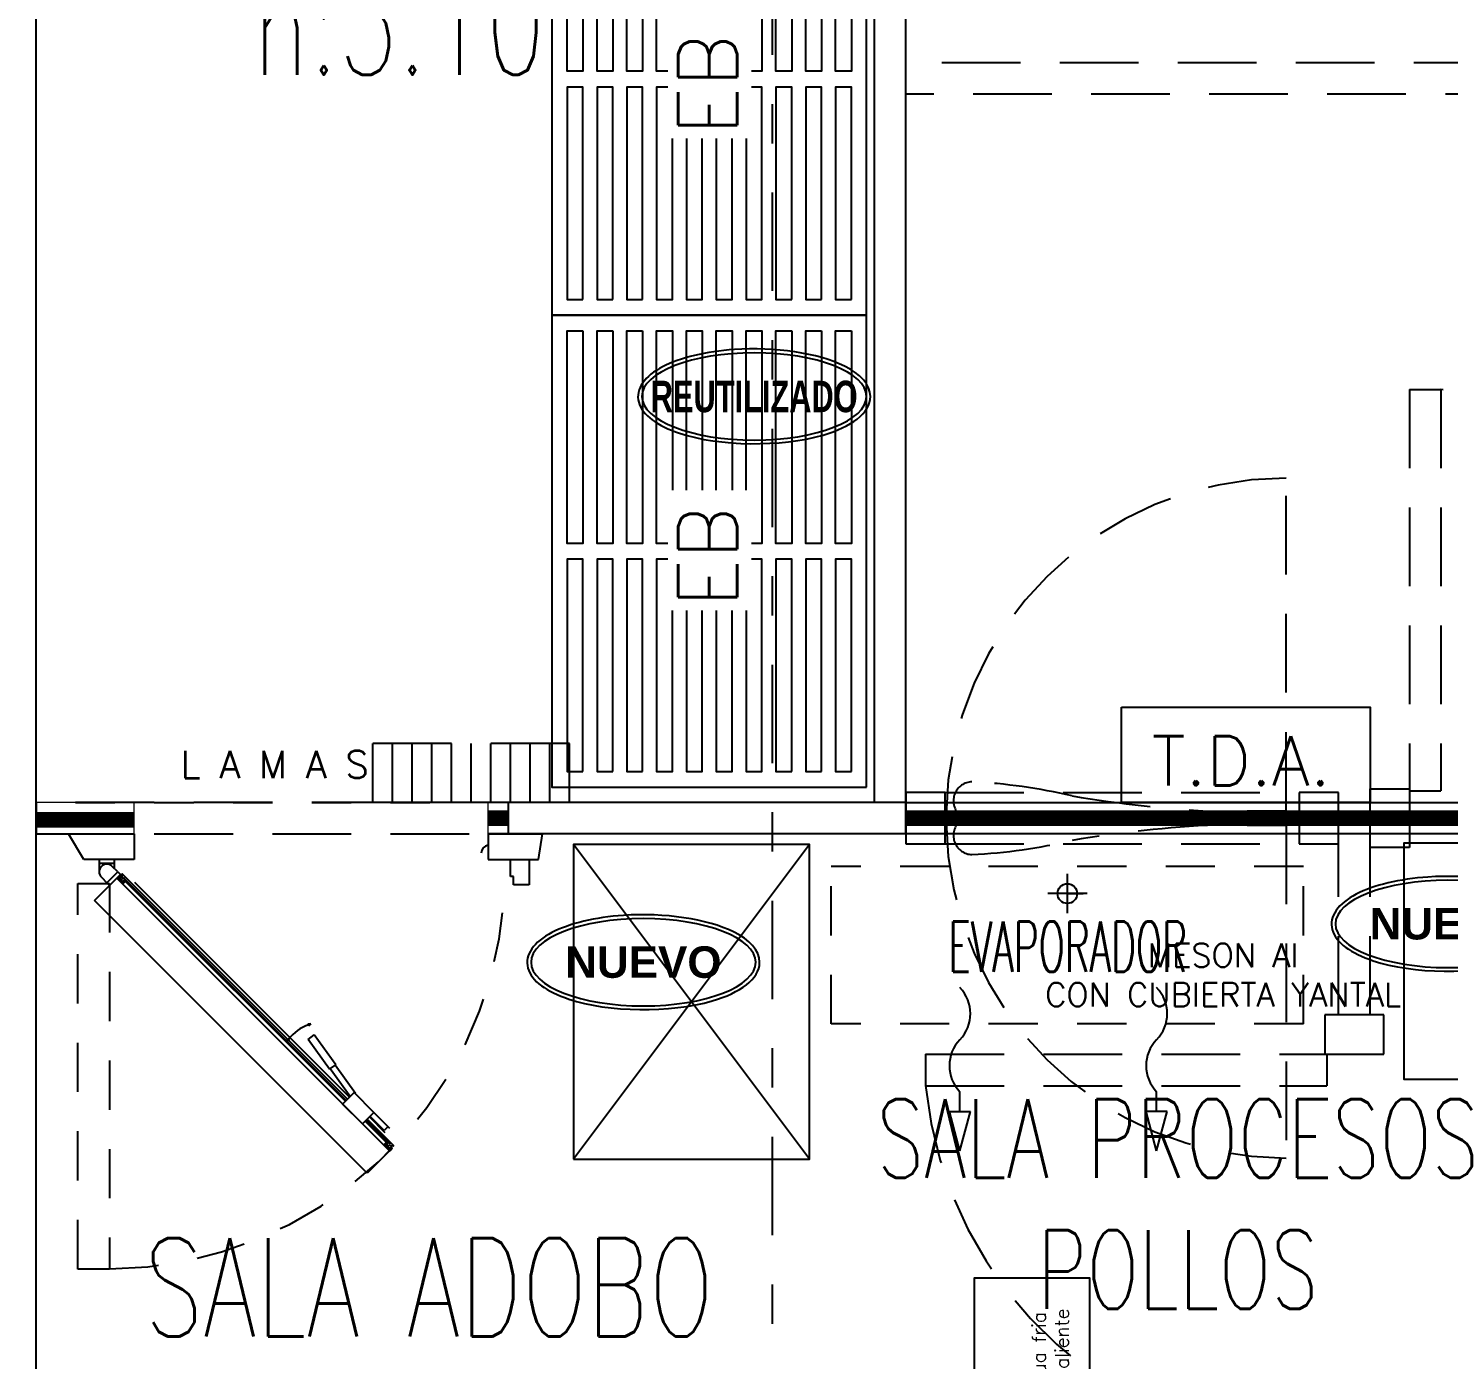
# Model space of a CAD drawing. Header units: millimetres. Extents: x 340 to 1003762, y 22 to 362022.
# Drawn here: x 410.261 to 413.87, y 91.979 to 95.363 of the extents above; entities that cross this region are included whole.
import ezdxf
from ezdxf.enums import TextEntityAlignment as Align
from ezdxf.xclip import XClip

# ---------------------------------------------------------------- set-up
doc = ezdxf.new("R2010")
doc.units = ezdxf.units.MM
doc.header["$XCLIPFRAME"] = 0
for name, pattern in [('LSBB_P_002 - PLANTA 1° NIVEL SALA DE VENTAS$0$000_ALTILLO PROPUESTA$0$HIDDEN', [0.375, 0.25, -0.125]), ('LSBB_P_002 - PLANTA 1° NIVEL SALA DE VENTAS$0$CONTINUOS', [0]), ('LSBB_P_002 - PLANTA 1° NIVEL SALA DE VENTAS$0$DASHDOT2', [0.5, 0.25, -0.125, 0, -0.125]), ('LSBB_P_002 - PLANTA 1° NIVEL SALA DE VENTAS$0$DASHED', [0.75, 0.5, -0.25]), ('LSBB_P_002 - PLANTA 1° NIVEL SALA DE VENTAS$0$HIDDEN', [0.375, 0.25, -0.125]), ('LSBB_P_002 - PLANTA 1° NIVEL SALA DE VENTAS$0$HIDDEN2', [0.1875, 0.125, -0.0625])]:
    doc.linetypes.add(name, pattern=pattern)
doc.layers.add('LSBB_P_002 - PLANTA 1° NIVEL SALA DE VENTAS$0$A-Achurado', color=250, linetype='Continuous', lineweight=5)
for name, color, linetype in [('LSBB_P_002 - PLANTA 1° NIVEL SALA DE VENTAS$0$A-ACTIVOS NUEVOS', 20, 'Continuous'), ('LSBB_P_002 - PLANTA 1° NIVEL SALA DE VENTAS$0$A-ACTIVOS REUTILIZADOS', 7, 'Continuous'), ('LSBB_P_002 - PLANTA 1° NIVEL SALA DE VENTAS$0$A-DEMOLICIONES', 30, 'LSBB_P_002 - PLANTA 1° NIVEL SALA DE VENTAS$0$DASHED'), ('LSBB_P_002 - PLANTA 1° NIVEL SALA DE VENTAS$0$A-Equipamiento acero inox', 8, 'Continuous'), ('LSBB_P_002 - PLANTA 1° NIVEL SALA DE VENTAS$0$A-EVAPORADOR', 8, 'Continuous'), ('LSBB_P_002 - PLANTA 1° NIVEL SALA DE VENTAS$0$A-MOBILIARIO', 8, 'Continuous'), ('LSBB_P_002 - PLANTA 1° NIVEL SALA DE VENTAS$0$A-PANEL CAMARA NUEVO', 10, 'LSBB_P_002 - PLANTA 1° NIVEL SALA DE VENTAS$0$CONTINUOS'), ('LSBB_P_002 - PLANTA 1° NIVEL SALA DE VENTAS$0$A-PUERTAS NUEVAS', 10, 'Continuous'), ('LSBB_P_002 - PLANTA 1° NIVEL SALA DE VENTAS$0$A-SE CONSTRUYE RELLENO', 10, 'LSBB_P_002 - PLANTA 1° NIVEL SALA DE VENTAS$0$CONTINUOS'), ('LSBB_P_002 - PLANTA 1° NIVEL SALA DE VENTAS$0$A-TDA', 14, 'Continuous'), ('LSBB_P_002 - PLANTA 1° NIVEL SALA DE VENTAS$0$A-Textos', 2, 'Continuous'), ('LSBB_P_002 - PLANTA 1° NIVEL SALA DE VENTAS$0$E-TABIQUE-CAMARA', 1, 'Continuous'), ('LSBB_P_002 - PLANTA 1° NIVEL SALA DE VENTAS$0$EJES', 8, 'LSBB_P_002 - PLANTA 1° NIVEL SALA DE VENTAS$0$DASHDOT2'), ('LSBB_P_002 - PLANTA 1° NIVEL SALA DE VENTAS$0$LLAVES ECOLAB', 90, 'Continuous'), ('LSBB_P_002 - PLANTA 1° NIVEL SALA DE VENTAS$0$PUERTAS', 2, 'Continuous'), ('LSBB_P_002 - PLANTA 1° NIVEL SALA DE VENTAS$0$TAB-REJA', 1, 'Continuous'), ('XREF', 7, 'Continuous')]:
    doc.layers.add(name, color=color, linetype=linetype)
doc.styles.add('LSBB_P_002 - PLANTA 1° NIVEL SALA DE VENTAS$0$ARIAL', font='')
doc.styles.add('LSBB_P_002 - PLANTA 1° NIVEL SALA DE VENTAS$0$Estilo1', font='GOTHIC.TTF', dxfattribs={"height": 0.24})
doc.styles.add('LSBB_P_002 - PLANTA 1° NIVEL SALA DE VENTAS$0$ROMANS', font='romans')
doc.styles.add('LSBB_P_002 - PLANTA 1° NIVEL SALA DE VENTAS$0$ROMANS20', font='ROMANS8.SHX', dxfattribs={"width": 0.9, "height": 2})
doc.styles.get('LSBB_P_002 - PLANTA 1° NIVEL SALA DE VENTAS$0$ARIAL').set_extended_font_data('Arial', bold=True)

# ---------------------------------------------------------------- blocks, each defined once
blk = doc.blocks.new('LSBB_P_002 - PLANTA 1° NIVEL SALA DE VENTAS$0$A$C112258A6')
at = {"layer": 'LSBB_P_002 - PLANTA 1° NIVEL SALA DE VENTAS$0$A-Equipamiento acero inox'}
for points in [[(0, 0.8), (1.2, 0.8), (1.2, 0), (0, 0), (0, 0.8)], [(0.4492, 0.4937), (0.04, 0.4937), (0.04, 0.5337), (0.58, 0.5337), (0.58, 0.5071)], [(0.7557, 0.4937), (1.16, 0.4937), (1.16, 0.5337), (0.62, 0.5337), (0.62, 0.5071)], [(0.4492, 0.4179), (0.04, 0.4179), (0.04, 0.4579), (0.4492, 0.4579)], [(0.7557, 0.4179), (1.16, 0.4179), (1.16, 0.4579), (0.7557, 0.4579)], [(0.4492, 0.3421), (0.04, 0.3421), (0.04, 0.3821), (0.4492, 0.3821)], [(0.7557, 0.3421), (1.16, 0.3421), (1.16, 0.3821), (0.7557, 0.3821)], [(0.58, 0.2951), (0.58, 0.2663), (0.04, 0.2663), (0.04, 0.3063), (0.4492, 0.3063)], [(0.62, 0.2951), (0.62, 0.2663), (1.16, 0.2663), (1.16, 0.3063), (0.7557, 0.3063)]]:
    blk.add_lwpolyline(points, dxfattribs=at)
for points in [[(0.04, 0.7611), (0.58, 0.7611), (0.58, 0.7211), (0.04, 0.7211)], [(1.16, 0.7611), (0.62, 0.7611), (0.62, 0.7211), (1.16, 0.7211)], [(0.04, 0.6853), (0.58, 0.6853), (0.58, 0.6453), (0.04, 0.6453)], [(1.16, 0.6853), (0.62, 0.6853), (0.62, 0.6453), (1.16, 0.6453)], [(0.04, 0.6095), (0.58, 0.6095), (0.58, 0.5695), (0.04, 0.5695)], [(1.16, 0.6095), (0.62, 0.6095), (0.62, 0.5695), (1.16, 0.5695)], [(0.04, 0.2305), (0.58, 0.2305), (0.58, 0.1905), (0.04, 0.1905)], [(1.16, 0.2305), (0.62, 0.2305), (0.62, 0.1905), (1.16, 0.1905)], [(0.04, 0.1547), (0.58, 0.1547), (0.58, 0.1147), (0.04, 0.1147)], [(1.16, 0.1547), (0.62, 0.1547), (0.62, 0.1147), (1.16, 0.1147)], [(0.04, 0.0789), (0.58, 0.0789), (0.58, 0.0389), (0.04, 0.0389)], [(1.16, 0.0789), (0.62, 0.0789), (0.62, 0.0389), (1.16, 0.0389)]]:
    blk.add_lwpolyline(points, close=True, dxfattribs=at)
at = {"layer": 'LSBB_P_002 - PLANTA 1° NIVEL SALA DE VENTAS$0$A-Equipamiento acero inox', "style": 'LSBB_P_002 - PLANTA 1° NIVEL SALA DE VENTAS$0$ROMANS'}
blk.add_text('EB ', height=0.15, dxfattribs=at).set_placement((0.4576, 0.3213))
blk = doc.blocks.new('LSBB_P_002 - PLANTA 1° NIVEL SALA DE VENTAS$0$A$C18211239')
at = {"layer": 'LSBB_P_002 - PLANTA 1° NIVEL SALA DE VENTAS$0$A-TDA'}
blk.add_lwpolyline([(0, 0.1934), (0.5054, 0.1934), (0.5054, 0), (0, 0)], close=True, dxfattribs=at)
at = {"layer": 'LSBB_P_002 - PLANTA 1° NIVEL SALA DE VENTAS$0$A-TDA', "style": 'LSBB_P_002 - PLANTA 1° NIVEL SALA DE VENTAS$0$ROMANS'}
blk.add_text('T.D.A.', height=0.1, dxfattribs=at).set_placement((0.0614, 0.0346))
blk = doc.blocks.new('LSBB_P_002 - PLANTA 1° NIVEL SALA DE VENTAS$0$A$C6D5A0C58')
at = {"layer": 'LSBB_P_002 - PLANTA 1° NIVEL SALA DE VENTAS$0$A-ACTIVOS REUTILIZADOS', "extrusion": (0, 0, -1)}
blk.add_ellipse((0, 0), major_axis=(0.2855, 0), ratio=0.388575, dxfattribs=at)
at = {"layer": 'LSBB_P_002 - PLANTA 1° NIVEL SALA DE VENTAS$0$A-ACTIVOS REUTILIZADOS'}
blk.add_open_spline([(0.2955, 0), (0.2955, -0.021), (0.2828, -0.0409), (0.2407, -0.0737), (0.2108, -0.0875), (0.0693, -0.1291), (-0.0893, -0.1272), (-0.2453, -0.0748), (-0.2842, -0.048), (-0.3027, 0.019), (-0.2777, 0.0523), (-0.188, 0.0987), (-0.1218, 0.1143), (0.0524, 0.1263), (0.163, 0.1102), (0.2698, 0.0572), (0.2955, 0.0303), (0.2955, 0)], degree=3, knots=[0, 0, 0, 0, 0.461791, 0.461791, 0.923583, 0.923583, 2.283227, 2.283227, 3.034626, 3.034626, 3.786024, 3.786024, 4.537423, 4.537423, 5.618495, 5.618495, 6.283185, 6.283185, 6.283185, 6.283185], dxfattribs=at)
at = {"layer": 'LSBB_P_002 - PLANTA 1° NIVEL SALA DE VENTAS$0$A-ACTIVOS REUTILIZADOS', "style": 'LSBB_P_002 - PLANTA 1° NIVEL SALA DE VENTAS$0$ARIAL', "width": 0.7}
blk.add_text('REUTILIZADO', height=0.08, dxfattribs=at).set_placement((0, 0), align=Align.MIDDLE_CENTER)
blk = doc.blocks.new('LSBB_P_002 - PLANTA 1° NIVEL SALA DE VENTAS$0$LLAVE ECOLAB')
at = {"layer": 'LSBB_P_002 - PLANTA 1° NIVEL SALA DE VENTAS$0$LLAVES ECOLAB', "color": 8}
blk.add_lwpolyline([(-1.5014, 0.5435), (-1.5014, 1.4369), (-1.2086, 1.4369), (-1.2086, 0.5435)], close=True, dxfattribs=at)
for points in [[(-1.355, 0.5435), (-1.355, 0.2948)], [(-1.355, 0.5107), (-1.355, 0.2948)]]:
    blk.add_lwpolyline(points, dxfattribs=at)
at = {"layer": 'LSBB_P_002 - PLANTA 1° NIVEL SALA DE VENTAS$0$LLAVES ECOLAB', "color": 8, "const_width": 0.035}
blk.add_lwpolyline([(-1.375, 0.2948, 1), (-1.335, 0.2948, 1)], format="xyb", close=True, dxfattribs=at)
blk.add_lwpolyline([(-1.375, 0.2948, 1), (-1.335, 0.2948, 1)], format="xyb", close=True, dxfattribs=at)
at = {"layer": 'LSBB_P_002 - PLANTA 1° NIVEL SALA DE VENTAS$0$A-MOBILIARIO', "ltscale": 0.25, "insert": (-1.3522, 0.9916), "char_height": 0.06, "width": 1.146377, "attachment_point": 5, "rotation": 90, "style": 'LSBB_P_002 - PLANTA 1° NIVEL SALA DE VENTAS$0$ROMANS'}
blk.add_mtext('\\A1;ECOLAB\\P{\\H0.58333x;2 Llave Jardin 1/2" agua fria\\P1 Llave Jardin 1/2" a caliente}', dxfattribs=at)
blk = doc.blocks.new('LSBB_P_002 - PLANTA 1° NIVEL SALA DE VENTAS$0$EVC5-302-22')
at = {"linetype": 'LSBB_P_002 - PLANTA 1° NIVEL SALA DE VENTAS$0$HIDDEN', "ltscale": 0.5}
for p, q in [((2.3, -0.1), (1.1, -0.1)), ((1.1, -0.5), (1.1, -0.1)), ((2.3, -0.5), (2.3, -0.1)), ((2.3, -0.5), (1.1, -0.5))]:
    blk.add_line(p, q, dxfattribs=at)
for p, q in [((1.7, -0.2188), (1.7, -0.1188)), ((1.75, -0.1688), (1.65, -0.1688)), ((1.7, -0.1688), (1.74, -0.1688)), ((1.4269, -0.7226), (1.4269, -0.6726)), ((1.9269, -0.7226), (1.9269, -0.6726)), ((1.4001, -0.7226), (1.4537, -0.7226)), ((1.4269, -0.8226), (1.4001, -0.7226)), ((1.4269, -0.8226), (1.4537, -0.7226)), ((1.9537, -0.7226), (1.9001, -0.7226)), ((1.9269, -0.8226), (1.9001, -0.7226)), ((1.9269, -0.8226), (1.9537, -0.7226))]:
    blk.add_line(p, q)
blk.add_circle((1.7, -0.1688), 0.025)
for centre, start, end in [((1.3584, -0.4738), 315.9581, 44.0419), ((1.8584, -0.4738), 315.9581, 44.0419), ((1.4954, -0.6063), 135.9581, 224.0419), ((1.9954, -0.6063), 135.9581, 224.0419)]:
    blk.add_arc(centre, 0.0953, start, end)
at = {"style": 'LSBB_P_002 - PLANTA 1° NIVEL SALA DE VENTAS$0$ROMANS20', "width": 0.55}
blk.add_text('EVAPORADOR', height=0.128, dxfattribs=at).set_placement((1.7009, -0.3034), align=Align.MIDDLE)
blk = doc.blocks.new('LSBB_P_002 - PLANTA 1° NIVEL SALA DE VENTAS$0$A$C529333AF')
at = {"layer": 'LSBB_P_002 - PLANTA 1° NIVEL SALA DE VENTAS$0$A-ACTIVOS NUEVOS', "extrusion": (0, 0, -1)}
blk.add_ellipse((0, 0), major_axis=(0.2855, 0), ratio=0.388575, dxfattribs=at)
at = {"layer": 'LSBB_P_002 - PLANTA 1° NIVEL SALA DE VENTAS$0$A-ACTIVOS NUEVOS'}
blk.add_open_spline([(0.2955, 0), (0.2955, -0.021), (0.2828, -0.0409), (0.2407, -0.0737), (0.2108, -0.0875), (0.0693, -0.1291), (-0.0893, -0.1272), (-0.2453, -0.0748), (-0.2842, -0.048), (-0.3027, 0.019), (-0.2777, 0.0523), (-0.188, 0.0987), (-0.1218, 0.1143), (0.0524, 0.1263), (0.163, 0.1102), (0.2698, 0.0572), (0.2955, 0.0303), (0.2955, 0)], degree=3, knots=[0, 0, 0, 0, 0.461791, 0.461791, 0.923583, 0.923583, 2.283227, 2.283227, 3.034626, 3.034626, 3.786024, 3.786024, 4.537423, 4.537423, 5.618495, 5.618495, 6.283185, 6.283185, 6.283185, 6.283185], dxfattribs=at)
at = {"layer": 'LSBB_P_002 - PLANTA 1° NIVEL SALA DE VENTAS$0$A-ACTIVOS NUEVOS', "insert": (0, 0), "char_height": 0.08, "attachment_point": 5, "style": 'LSBB_P_002 - PLANTA 1° NIVEL SALA DE VENTAS$0$ARIAL'}
blk.add_mtext_dynamic_manual_height_columns('NUEVO', width=0.536552, gutter_width=0.7, heights=[0], dxfattribs=at)
blk = doc.blocks.new('LSBB_P_002 - PLANTA 1° NIVEL SALA DE VENTAS$0$A$C51DB38BC')
at = {"ltscale": 10}
h = blk.add_hatch(color=256, dxfattribs=at)
h.paths.add_polyline_path([(0.5012, 0.623), (0.507, 0.6276), (0.5086, 0.6235)])
h.paths.add_polyline_path([(0.5616, 0.6673), (0.5592, 0.6602), (0.5556, 0.6628)])
for p, q in [((0.3011, 0.9458), (0.3577, 1.0023)), ((0.3577, 1.0023), (1.0507, 0.3094)), ((0.3006, 0.9452), (0.2946, 0.9392)), ((0.3004, 0.9429), (0.2962, 0.9387)), ((0.2962, 0.9387), (0.2981, 0.9368)), ((0.2999, 0.9395), (0.2974, 0.9383)), ((0.3098, 0.9296), (0.2999, 0.9395)), ((0.3011, 0.9458), (0.9941, 0.2528)), ((0.3011, 0.9458), (0.9941, 0.2528)), ((0.3011, 0.9458), (0.9941, 0.2528)), ((0.3017, 0.9442), (0.3011, 0.9437)), ((0.3017, 0.9442), (0.3015, 0.944)), ((0.3017, 0.9452), (0.3017, 0.9452)), ((0.2908, 0.9323), (0.2908, 0.9323)), ((0.2909, 0.9318), (0.3579, 0.8648)), ((0.3042, 0.931), (0.2916, 0.9329)), ((0.2946, 0.9382), (0.2971, 0.9357)), ((0.2981, 0.9357), (0.2981, 0.9357)), ((0.2987, 0.9299), (0.3031, 0.9252)), ((0.3031, 0.9252), (0.3607, 0.8676)), ((0.3059, 0.9279), (0.3059, 0.9279)), ((0.3084, 0.9244), (0.3059, 0.9269)), ((0.3059, 0.9269), (0.3629, 0.8698)), ((0.3089, 0.926), (0.307, 0.9279)), ((0.3086, 0.9271), (0.3098, 0.9296)), ((0.3131, 0.9302), (0.3089, 0.926)), ((0.3154, 0.9304), (0.3094, 0.9244)), ((0.3144, 0.9315), (0.3139, 0.9309)), ((0.3154, 0.9315), (0.3154, 0.9315)), ((0.3004, 0.8885), (0.3129, 0.876)), ((0.3048, 0.8841), (0.3144, 0.8938)), ((0.3117, 0.8998), (0.3523, 0.8592)), ((0.3129, 0.876), (0.341, 0.8479)), ((0.3144, 0.8938), (0.3507, 0.8575)), ((0.341, 0.8479), (0.37, 0.8769)), ((0.37, 0.8769), (0.4203, 0.8266)), ((0.341, 0.8479), (0.3913, 0.7976)), ((0.3872, 0.7996), (0.4392, 0.7279)), ((0.3913, 0.7976), (0.4203, 0.8266)), ((0.401, 0.8072), (0.4518, 0.7371)), ((0.4026, 0.8089), (0.9481, 0.2634)), ((0.9801, 0.2426), (0.4082, 0.8145)), ((0.9735, 0.2548), (0.411, 0.8173)), ((0.9752, 0.2576), (0.4133, 0.8195)), ((0.4534, 0.7383), (0.4375, 0.7268)), ((0.4375, 0.7268), (0.4924, 0.6511)), ((0.4534, 0.7383), (0.5082, 0.6626)), ((0.5082, 0.6626), (0.4924, 0.6511)), ((1.0507, 0.3094), (0.9941, 0.2528)), ((-0.0535, 0.205), (-0.0535, 0.2691)), ((-0.0535, 0.2691), (-0.0143, 0.2691)), ((-0.0143, 0.2691), (-0.0143, 0.248)), ((0.9787, 0.2671), (0.9727, 0.2611)), ((0.9727, 0.2601), (0.9752, 0.2576)), ((0.9782, 0.2503), (0.9735, 0.2548)), ((0.9785, 0.2648), (0.9743, 0.2606)), ((0.9743, 0.2606), (0.9762, 0.2586)), ((0.9754, 0.2603), (0.9779, 0.2615)), ((0.9762, 0.2576), (0.9762, 0.2576)), ((0.9779, 0.2615), (0.9878, 0.2516)), ((0.9798, 0.2661), (0.9792, 0.2655)), ((0.9793, 0.2559), (0.9813, 0.2433)), ((0.9798, 0.2671), (0.9798, 0.2671)), ((1.0124, 0.2711), (0.9849, 0.2436)), ((1.0195, 0.2641), (0.9919, 0.2365)), ((0.9925, 0.2533), (0.992, 0.2528)), ((0.9925, 0.2533), (0.9923, 0.2532)), ((0.9936, 0.2533), (0.9936, 0.2533)), ((1.0195, 0.2641), (1.0124, 0.2711)), ((1.0333, 0.2503), (1.0195, 0.2641)), ((-0.0143, 0.248), (-0.0067, 0.248)), ((-0.0067, 0.248), (-0.0067, 0.205)), ((0.9806, 0.2425), (0.9806, 0.2425)), ((0.984, 0.2498), (0.984, 0.2498)), ((0.9865, 0.2463), (0.984, 0.2487)), ((0.9919, 0.2365), (0.9849, 0.2436)), ((0.987, 0.2479), (0.9851, 0.2498)), ((0.9878, 0.2516), (0.9866, 0.2491)), ((0.9913, 0.2521), (0.987, 0.2479)), ((0.9936, 0.2523), (0.9876, 0.2463)), ((0.9919, 0.2365), (1.0057, 0.2227)), ((1, 0.2284), (1, 0.215)), ((1.039, 0.215), (1.039, 0.2345)), ((-0.078, 0.205), (-0.088, 0.14)), ((0.05, 0.205), (-0.078, 0.205)), ((0.05, 0.14), (0.05, 0.205)), ((0.95, 0.205), (1.078, 0.205)), ((0.95, 0.14), (0.95, 0.205)), ((1, 0.215), (1, 0.205)), ((1, 0.215), (1.039, 0.215)), ((1, 0.215), (1.039, 0.215)), ((1, 0.205), (1.039, 0.205)), ((1, 0.205), (1.039, 0.205)), ((1.039, 0.205), (1.039, 0.215)), ((1.078, 0.205), (1.117, 0.14)), ((0.05, 0.14), (-0.088, 0.14)), ((1.117, 0.14), (0.95, 0.14))]:
    blk.add_line(p, q)
for p, q in [((0.5616, 0.6673), (0.5556, 0.6628)), ((0.5592, 0.6602), (0.5556, 0.6628)), ((0.5616, 0.6673), (0.5592, 0.6602)), ((0.5012, 0.623), (0.507, 0.6276)), ((0.5012, 0.623), (0.5086, 0.6235)), ((0.5086, 0.6235), (0.507, 0.6276))]:
    blk.add_line(p, q, dxfattribs=at)
at = {"color": 8, "linetype": 'LSBB_P_002 - PLANTA 1° NIVEL SALA DE VENTAS$0$HIDDEN', "ltscale": 0.5, "elevation": 0}
blk.add_lwpolyline([(1.0931, 1.246), (1.0931, 0.266), (1.0131, 0.266), (1.0131, 1.246)], close=True, dxfattribs=at)
at = {"color": 8, "linetype": 'LSBB_P_002 - PLANTA 1° NIVEL SALA DE VENTAS$0$HIDDEN', "ltscale": 0.5}
blk.add_arc((1.0208, 0.2317), 1.0139, 90.4384, 175.5689, dxfattribs=at)
for centre, radius, start, end in [((0.2951, 0.9387), 0.00075, 135, 225), ((0.3011, 0.9447), 0.00075, 45, 135), ((0.3011, 0.9447), 0.00075, 315, 45), ((0.2915, 0.9322), 0.00075, 80, 170.6608), ((0.2915, 0.9322), 0.00075, 170.6608, 260), ((0.2976, 0.9362), 0.00075, 225, 315), ((0.2975, 0.938), 0.00025, 116.5651, 225), ((0.2976, 0.9362), 0.00075, 315, 45), ((0.3064, 0.9274), 0.00075, 135, 225), ((0.3064, 0.9274), 0.00075, 45, 135), ((0.3083, 0.9272), 0.00025, 225, 333.4349), ((0.3089, 0.9249), 0.00075, 225, 315), ((0.3149, 0.9309), 0.00075, 45, 135), ((0.3149, 0.9309), 0.00075, 315, 45), ((0.9732, 0.2606), 0.00075, 135, 225), ((0.9757, 0.2581), 0.00075, 225, 315), ((0.9757, 0.2581), 0.00075, 315, 45), ((0.9792, 0.2666), 0.00075, 45, 135), ((0.9792, 0.2666), 0.00075, 315, 45), ((0.993, 0.2528), 0.00075, 45, 135), ((0.993, 0.2528), 0.00075, 315, 45), ((0.9805, 0.2432), 0.00075, 190, 279.3392), ((0.9805, 0.2432), 0.00075, 279.3392, 10), ((0.9845, 0.2493), 0.00075, 135, 225), ((0.9845, 0.2493), 0.00075, 45, 135), ((0.987, 0.2468), 0.00075, 225, 315), ((1.0195, 0.2365), 0.0195, 225, 45), ((1.0195, 0.2345), 0.0195, 0, 2.9395), ((0.0476, 0.189), 0.0201, 276.9727, 0)]:
    blk.add_arc(centre, radius, start, end)
at = {"ltscale": 10}
blk.add_arc((0.4674, 0.7325), 0.1146, 290.711, 321.7284, dxfattribs=at)
for points in [[(0.3131, 0.9302), (0.3128, 0.9305), (0.3124, 0.9308), (0.3111, 0.9317), (0.3103, 0.9323), (0.3086, 0.9336), (0.3078, 0.9342), (0.3065, 0.9355), (0.3059, 0.9361), (0.3047, 0.9373), (0.3042, 0.9379), (0.3027, 0.9398), (0.3017, 0.9411), (0.3006, 0.9426), (0.3005, 0.9428), (0.3004, 0.9429)], [(0.9785, 0.2648), (0.9788, 0.2644), (0.9791, 0.2641), (0.98, 0.2628), (0.9806, 0.262), (0.9819, 0.2603), (0.9826, 0.2595), (0.9838, 0.2581), (0.9844, 0.2575), (0.9856, 0.2564), (0.9862, 0.2559), (0.9881, 0.2543), (0.9895, 0.2534), (0.9909, 0.2523), (0.9911, 0.2522), (0.9913, 0.2521)]]:
    blk.add_open_spline(points, degree=3, knots=[0.165357, 0.165357, 0.165357, 0.165357, 1.560415, 1.560415, 4.681244, 4.681244, 7.739395, 7.739395, 10.144269, 10.144269, 12.549143, 12.549143, 17.358892, 17.358892, 17.945413, 17.945413, 17.945413, 17.945413])
for points in [[(0.3139, 0.9309), (0.3068, 0.9366), (0.3011, 0.9437)], [(0.9792, 0.2655), (0.9849, 0.2585), (0.992, 0.2528)]]:
    blk.add_spline(points, degree=3)
blk = doc.blocks.new('LSBB_P_002 - PLANTA 1° NIVEL SALA DE VENTAS$0$DEMOL')
at = {"layer": 'LSBB_P_002 - PLANTA 1° NIVEL SALA DE VENTAS$0$A-DEMOLICIONES', "linetype": 'LSBB_P_002 - PLANTA 1° NIVEL SALA DE VENTAS$0$000_ALTILLO PROPUESTA$0$HIDDEN', "ltscale": 0.8}
for p, q in [((1031.3707, 310.0956), (1027.7795, 310.0956)), ((1031.4507, 310.0156), (1027.7795, 310.0156)), ((1029.0595, 309.2656), (1029.1395, 309.2656)), ((1029.0595, 309.2656), (1029.0595, 308.2454)), ((1029.1395, 309.2656), (1029.1395, 308.2454)), ((1028.746, 308.1946), (1028.746, 309.0396)), ((1026.9246, 308.3656), (1026.4246, 308.3656)), ((1026.4246, 308.2156), (1026.4246, 308.3656)), ((1026.4746, 308.2156), (1026.4746, 308.3656)), ((1026.5246, 308.2156), (1026.5246, 308.3656)), ((1026.5746, 308.2156), (1026.5746, 308.3656)), ((1026.6246, 308.2156), (1026.6246, 308.3656)), ((1026.6746, 308.2156), (1026.6746, 308.3656)), ((1026.7246, 308.2156), (1026.7246, 308.3656)), ((1026.7746, 308.2156), (1026.7746, 308.3656)), ((1026.8246, 308.2156), (1026.8246, 308.3656)), ((1026.8746, 308.2156), (1026.8746, 308.3656)), ((1026.9246, 308.2156), (1026.9246, 308.3656)), ((1027.8795, 308.2406), (1027.7795, 308.2406)), ((1027.7795, 308.2406), (1027.7795, 308.1106)), ((1027.8795, 308.2406), (1028.7795, 308.2406)), ((1027.8795, 308.1106), (1027.8795, 308.2406)), ((1028.8795, 308.2406), (1028.7795, 308.2406)), ((1028.7795, 308.2406), (1028.7795, 308.1106)), ((1028.8795, 308.1106), (1028.8795, 308.2406)), ((1028.9595, 308.1009), (1028.9595, 308.2504)), ((1028.9595, 308.2504), (1029.0595, 308.2504)), ((1029.0595, 308.2504), (1029.0595, 308.1009)), ((1029.0595, 308.2454), (1029.1395, 308.2454)), ((1026.7695, 308.2156), (1025.5695, 308.2156)), ((1025.5695, 308.2156), (1025.5695, 308.1356)), ((1026.9246, 308.2156), (1026.4246, 308.2156)), ((1026.7695, 308.1356), (1026.7695, 308.2156)), ((1027.8821, 308.1854), (1027.8821, 308.1656)), ((1027.8821, 308.1854), (1027.8821, 308.1656)), ((1027.8821, 308.1854), (1027.8821, 308.1656)), ((1027.8821, 308.1854), (1027.8821, 308.1656)), ((1027.8821, 308.1854), (1028.7215, 308.1854)), ((1028.6469, 308.1926), (1028.5689, 308.1926)), ((1028.6469, 308.1854), (1028.6469, 308.1946)), ((1028.6469, 308.1946), (1028.746, 308.1946)), ((1028.6469, 308.1926), (1028.6469, 308.1854)), ((1028.7215, 308.1854), (1028.7215, 308.1656)), ((1028.746, 308.1946), (1028.746, 308.1567)), ((1028.8795, 307.6756), (1028.8795, 308.2156)), ((1028.8795, 308.2156), (1028.9595, 308.2156)), ((1027.8821, 308.1656), (1028.7215, 308.1656)), ((1028.6469, 308.1584), (1028.5689, 308.1584)), ((1028.6469, 308.1584), (1028.6469, 308.1656)), ((1028.6469, 308.1567), (1028.6469, 308.1656)), ((1028.746, 308.1567), (1028.6469, 308.1567)), ((1028.746, 308.1567), (1028.746, 307.3117)), ((1025.5695, 308.1356), (1026.7695, 308.1356)), ((1027.7795, 308.1106), (1027.8795, 308.1106)), ((1027.8795, 308.1106), (1028.7795, 308.1106)), ((1028.7795, 308.1106), (1028.8795, 308.1106)), ((1028.9595, 307.6756), (1028.9595, 308.1356)), ((1029.0595, 308.1009), (1028.9595, 308.1009)), ((1028.9943, 307.6756), (1028.8447, 307.6756)), ((1028.8447, 307.6756), (1028.8447, 307.5756)), ((1028.9943, 307.5756), (1028.9943, 307.6756)), ((1027.8295, 307.5756), (1027.8295, 307.4956)), ((1027.8295, 307.5756), (1028.8497, 307.5756)), ((1028.8447, 307.5756), (1028.9943, 307.5756)), ((1028.8497, 307.5756), (1028.8497, 307.4956)), ((1027.8295, 307.4956), (1028.8497, 307.4956))]:
    blk.add_line(p, q, dxfattribs=at)
blk.add_circle((1028.763, 308.1755), 0.0099, dxfattribs=at)
for centre, radius, start, end in [((1029.0373, 308.2485), 1.0222, 359.828, 84.2605), ((1028.746, 308.1756), 0.864, 90.0026, 179.3468), ((1027.9491, 308.2195), 0.0486, 92.0679, 224.5524), ((1027.868, 306.7879), 1.4824, 76.971, 86.9312), ((1028.7135, 311.259), 3.0698, 260.4121, 267.3013), ((1028.746, 308.1757), 0.864, 180.6733, 269.9972), ((1027.9491, 308.1315), 0.0486, 135.4476, 267.9321), ((1028.7135, 305.092), 3.0698, 92.6987, 99.5879), ((1027.868, 309.5631), 1.4824, 273.0688, 283.029), ((1028.8466, 307.5979), 1.0222, 185.7395, 270.172)]:
    blk.add_arc(centre, radius, start, end, dxfattribs=at)
at = {"layer": 'LSBB_P_002 - PLANTA 1° NIVEL SALA DE VENTAS$0$A-DEMOLICIONES', "linetype": 'LSBB_P_002 - PLANTA 1° NIVEL SALA DE VENTAS$0$000_ALTILLO PROPUESTA$0$HIDDEN', "ltscale": 0.8, "style": 'LSBB_P_002 - PLANTA 1° NIVEL SALA DE VENTAS$0$ROMANS', "width": 0.7}
for s, p in [('h:3.10', (1026.1203, 310.0651, 0)), ('SALA ADOBO', (1025.8438, 306.8584, 0))]:
    blk.add_text(s, height=0.25, dxfattribs=at).set_placement(p)
blk = doc.blocks.new('LSBB_P_002 - PLANTA 1° NIVEL SALA DE VENTAS', base_point=(223.5696, 14.2202))
at = {"layer": 'LSBB_P_002 - PLANTA 1° NIVEL SALA DE VENTAS$0$A-Achurado', "color": 1}
for points in [[(825.5695, 308.1356), (825.8183, 308.1356), (825.8183, 308.2156), (825.5695, 308.2156)], [(826.7183, 308.1356), (826.7183, 308.2156)]]:
    blk.add_lwpolyline(points, dxfattribs=at)
at = {"layer": 'LSBB_P_002 - PLANTA 1° NIVEL SALA DE VENTAS$0$A-Equipamiento acero inox'}
for p, q in [((827.535, 308.109), (826.935, 307.309)), ((827.535, 307.309), (826.935, 308.109))]:
    blk.add_line(p, q, dxfattribs=at)
blk.add_lwpolyline([(826.935, 307.309), (827.535, 307.309), (827.535, 308.109), (826.935, 308.109)], close=True, dxfattribs=at)
at = {"layer": 'LSBB_P_002 - PLANTA 1° NIVEL SALA DE VENTAS$0$A-Equipamiento acero inox', "ltscale": 3}
blk.add_lwpolyline([(829.9454, 308.1122), (829.0454, 308.1122), (829.0454, 307.5122), (829.9454, 307.5122)], close=True, dxfattribs=at)
at = {"layer": 'LSBB_P_002 - PLANTA 1° NIVEL SALA DE VENTAS$0$A-PANEL CAMARA NUEVO'}
blk.add_lwpolyline([(827.7795, 308.2156), (830.1595, 308.2156), (830.1595, 308.1356), (827.7795, 308.1356)], close=True, dxfattribs=at)
at = {"layer": 'LSBB_P_002 - PLANTA 1° NIVEL SALA DE VENTAS$0$A-SE CONSTRUYE RELLENO', "const_width": 0.04}
for points in [[(825.5695, 308.1713), (825.8183, 308.1713)], [(826.7695, 308.1756), (826.7183, 308.1756)], [(827.7795, 308.1756), (830.1595, 308.1756)]]:
    blk.add_lwpolyline(points, dxfattribs=at)
at = {"layer": 'LSBB_P_002 - PLANTA 1° NIVEL SALA DE VENTAS$0$E-TABIQUE-CAMARA'}
for p, q in [((827.6995, 308.2156), (827.6995, 313.2156)), ((827.7795, 308.2156), (827.7795, 313.2156)), ((825.5695, 305.2156), (825.5695, 313.0156)), ((825.5695, 305.1156), (825.5695, 313.0156)), ((827.7797, 308.2156), (826.7183, 308.2156)), ((827.7797, 308.1356), (826.7183, 308.1356))]:
    blk.add_line(p, q, dxfattribs=at)
at = {"layer": 'LSBB_P_002 - PLANTA 1° NIVEL SALA DE VENTAS$0$EJES'}
blk.add_line((827.4395, 330.1656), (827.4395, 242.5191), dxfattribs=at)
at = {"layer": 'LSBB_P_002 - PLANTA 1° NIVEL SALA DE VENTAS$0$PUERTAS', "linetype": 'LSBB_P_002 - PLANTA 1° NIVEL SALA DE VENTAS$0$HIDDEN2', "ltscale": 0.8}
blk.add_lwpolyline([(825.6695, 308.2156), (826.6695, 308.2156)], dxfattribs=at)
at = {"layer": 'LSBB_P_002 - PLANTA 1° NIVEL SALA DE VENTAS$0$A-ACTIVOS NUEVOS'}
for p in [(829.1568, 307.9067), (827.1124, 307.8092)]:
    blk.add_blockref('LSBB_P_002 - PLANTA 1° NIVEL SALA DE VENTAS$0$A$C529333AF', p, dxfattribs=at)
at = {"layer": 'LSBB_P_002 - PLANTA 1° NIVEL SALA DE VENTAS$0$A-ACTIVOS REUTILIZADOS'}
blk.add_blockref('LSBB_P_002 - PLANTA 1° NIVEL SALA DE VENTAS$0$A$C6D5A0C58', (827.3941, 309.2475), dxfattribs=at)
at = {"layer": 'LSBB_P_002 - PLANTA 1° NIVEL SALA DE VENTAS$0$A-DEMOLICIONES'}
blk.add_blockref('LSBB_P_002 - PLANTA 1° NIVEL SALA DE VENTAS$0$DEMOL', (-200, 0), dxfattribs=at)
at = {"layer": 'LSBB_P_002 - PLANTA 1° NIVEL SALA DE VENTAS$0$A-Equipamiento acero inox', "ltscale": 0.25, "xscale": -1, "rotation": 270}
for p in [(826.8799, 309.454), (826.8799, 308.254)]:
    blk.add_blockref('LSBB_P_002 - PLANTA 1° NIVEL SALA DE VENTAS$0$A$C112258A6', p, dxfattribs=at)
at = {"layer": 'LSBB_P_002 - PLANTA 1° NIVEL SALA DE VENTAS$0$A-EVAPORADOR'}
blk.add_blockref('LSBB_P_002 - PLANTA 1° NIVEL SALA DE VENTAS$0$EVC5-302-22', (826.49, 308.1526), dxfattribs=at)
at = {"layer": 'LSBB_P_002 - PLANTA 1° NIVEL SALA DE VENTAS$0$A-PUERTAS NUEVAS', "rotation": 180.0000340273318}
blk.add_blockref('LSBB_P_002 - PLANTA 1° NIVEL SALA DE VENTAS$0$A$C51DB38BC', (826.7683, 308.2756), dxfattribs=at)
at = {"layer": 'LSBB_P_002 - PLANTA 1° NIVEL SALA DE VENTAS$0$LLAVES ECOLAB'}
blk.add_blockref('LSBB_P_002 - PLANTA 1° NIVEL SALA DE VENTAS$0$LLAVE ECOLAB', (829.455, 305.5706), dxfattribs=at)
at = {"layer": 'LSBB_P_002 - PLANTA 1° NIVEL SALA DE VENTAS$0$TAB-REJA', "xscale": 1.25, "yscale": 1.25, "zscale": 1.25}
blk.add_blockref('LSBB_P_002 - PLANTA 1° NIVEL SALA DE VENTAS$0$A$C18211239', (828.3277, 308.2156), dxfattribs=at)
at = {"layer": 'LSBB_P_002 - PLANTA 1° NIVEL SALA DE VENTAS$0$A-Equipamiento acero inox', "insert": (828.5862, 307.857), "char_height": 0.06, "width": 2.665849, "attachment_point": 2, "style": 'LSBB_P_002 - PLANTA 1° NIVEL SALA DE VENTAS$0$Estilo1'}
blk.add_mtext('{\\Fromans|c0;MESON AI\\PCON CUBIERTA YANTAL}', dxfattribs=at)
at = {"layer": 'LSBB_P_002 - PLANTA 1° NIVEL SALA DE VENTAS$0$A-Textos', "insert": (828.4707, 307.4617, 0), "char_height": 0.2, "width": 3.652653, "attachment_point": 2, "style": 'LSBB_P_002 - PLANTA 1° NIVEL SALA DE VENTAS$0$ROMANS'}
blk.add_mtext('{\\W0.7;SALA PROCESOS \\PPOLLOS}', dxfattribs=at)
at = {"layer": 'LSBB_P_002 - PLANTA 1° NIVEL SALA DE VENTAS$0$PUERTAS', "color": 4, "style": 'LSBB_P_002 - PLANTA 1° NIVEL SALA DE VENTAS$0$ROMANS'}
blk.add_text('L A M A S', height=0.0693, dxfattribs=at).set_placement((826.1755, 308.2774, -1.4044), align=Align.CENTER)

msp = doc.modelspace()

# ---------------------------------------------------------------- block references
at = {"layer": 'XREF'}
ref = msp.add_blockref('LSBB_P_002 - PLANTA 1° NIVEL SALA DE VENTAS', (-191.719, -200.5998), dxfattribs=at)
XClip(ref).set_block_clipping_path([(755.454857474, 236.6800249606), (887.3150098981, 333.6713636781)])

doc.saveas('drawing.dxf')
